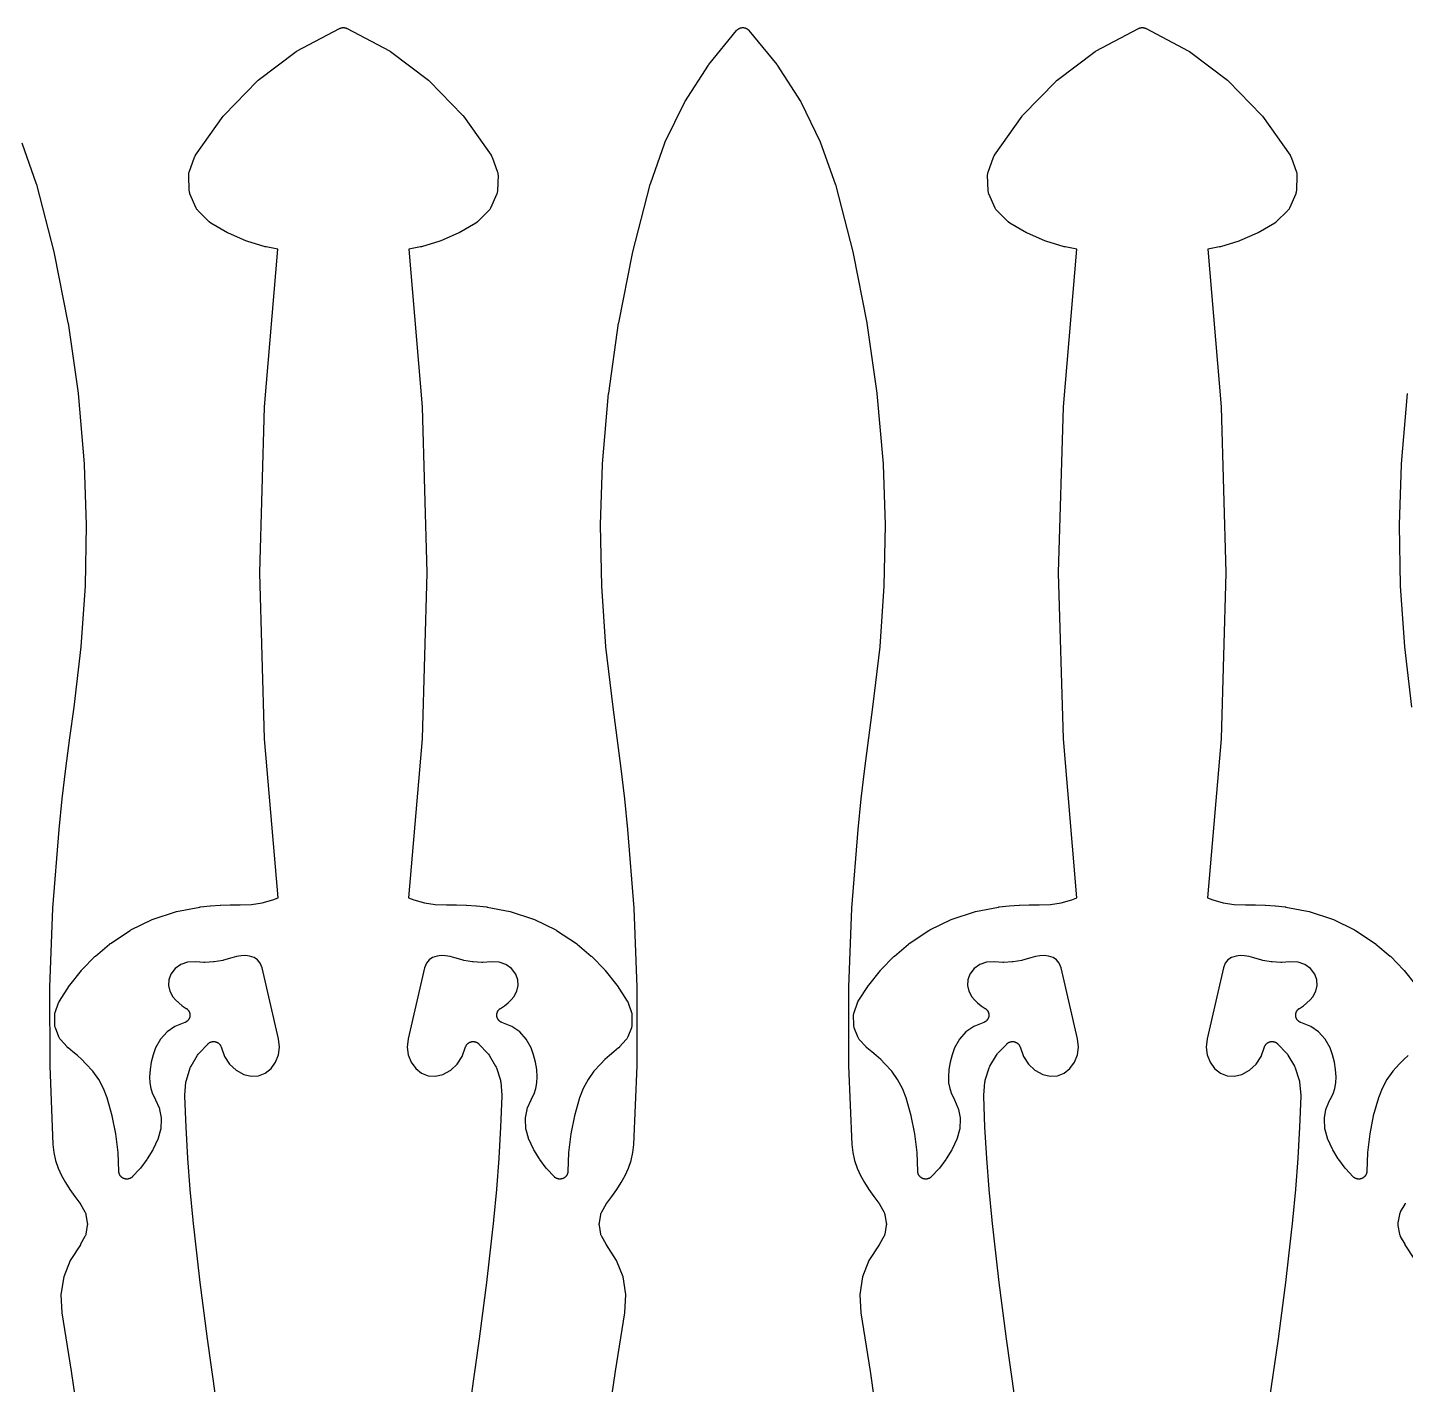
# Model space of a CAD drawing. Header units: metres. Extents: x 0 to 3000, y 0 to 1240.
# Drawn here: x 1693.2 to 2038.1, y 339.7 to 679.3 of the extents above; entities that cross this region are included whole.
import ezdxf

# ---------------------------------------------------------------- set-up
doc = ezdxf.new("R2010")
doc.units = ezdxf.units.M

msp = doc.modelspace()

# ---------------------------------------------------------------- linework, layer by layer
at = {"color": 1}
for points in [[(1740.38, 336.32), (1738.26, 351.08), (1738.26, 351.11), (1736.37, 365.89), (1736.36, 365.92), (1734.69, 380.74), (1734.69, 380.75), (1734.68, 380.77), (1733.94, 388.49), (1733.94, 388.53), (1733.34, 396.26), (1733.34, 396.3), (1732.89, 404.04), (1732.89, 404.08), (1732.59, 411.82), (1732.59, 411.85), (1732.59, 411.87), (1732.59, 411.95), (1732.59, 412.02), (1732.6, 412.05), (1732.6, 412.07), (1732.87, 415.36), (1732.9, 415.58), (1732.96, 415.8), (1733.95, 418.9), (1734.03, 419.11), (1734.13, 419.31), (1735.79, 422.11), (1735.91, 422.3), (1736.06, 422.47), (1738.32, 424.87), (1738.38, 424.93), (1738.44, 424.99), (1738.45, 425), (1738.47, 425.01), (1738.53, 425.06), (1738.6, 425.11), (1738.61, 425.12), (1738.62, 425.13), (1738.69, 425.17), (1738.76, 425.22), (1738.77, 425.22), (1738.78, 425.23), (1738.86, 425.27), (1738.93, 425.31), (1738.95, 425.31), (1738.96, 425.32), (1739.04, 425.35), (1739.11, 425.38), (1739.13, 425.39), (1739.14, 425.39), (1739.22, 425.42), (1739.3, 425.44), (1739.32, 425.44), (1739.33, 425.45), (1739.41, 425.46), (1739.5, 425.48), (1739.51, 425.48), (1739.52, 425.48), (1739.61, 425.49), (1739.69, 425.49), (1739.71, 425.49), (1739.72, 425.49), (1739.8, 425.49), (1739.89, 425.49), (1739.9, 425.49), (1739.92, 425.49), (1740, 425.48), (1740.08, 425.47), (1740.1, 425.47), (1740.11, 425.47), (1740.19, 425.45), (1740.28, 425.43), (1740.29, 425.43), (1740.3, 425.42), (1740.38, 425.4), (1740.46, 425.37), (1740.48, 425.37), (1740.49, 425.36), (1740.57, 425.33), (1740.64, 425.3), (1740.66, 425.29), (1740.67, 425.29), (1740.74, 425.24), (1740.82, 425.2), (1740.83, 425.2), (1740.84, 425.19), (1740.91, 425.14), (1740.98, 425.09), (1740.99, 425.08), (1741, 425.08), (1741.07, 425.02), (1741.13, 424.97), (1741.14, 424.96), (1741.15, 424.95), (1741.21, 424.89), (1741.27, 424.83), (1741.28, 424.82), (1741.29, 424.81), (1741.34, 424.74), (1741.39, 424.68), (1741.4, 424.66), (1741.41, 424.65), (1741.45, 424.58), (1741.5, 424.51), (1741.51, 424.5), (1741.51, 424.49), (1741.55, 424.41), (1741.59, 424.34), (1741.6, 424.33), (1741.6, 424.31), (1741.63, 424.23), (1741.66, 424.16), (1742.5, 421.76), (1743.74, 419.87), (1745.39, 418.33), (1747.37, 417.23), (1749.2, 416.8), (1751, 416.93), (1752.68, 417.58), (1754.15, 418.76), (1755.29, 420.35), (1756.01, 422.16), (1756.28, 424.1), (1756.06, 426.2), (1751.93, 443.97), (1751.47, 445.13), (1750.8, 445.96), (1749.92, 446.56), (1748.79, 446.91), (1747.77, 447), (1746.65, 446.96), (1745.55, 446.79), (1744.35, 446.44), (1742.29, 445.84), (1742.07, 445.79), (1739.95, 445.43), (1739.72, 445.41), (1737.58, 445.3), (1737.35, 445.3), (1735.3, 445.44), (1733.27, 445.39), (1731.6, 444.82), (1730.17, 443.79), (1729.08, 442.33), (1728.57, 440.94), (1728.49, 439.49), (1728.81, 438.08), (1729.58, 436.7), (1730.24, 435.92), (1731.04, 435.15), (1731.91, 434.46), (1732.93, 433.8), (1732.96, 433.78), (1732.98, 433.77), (1733.04, 433.73), (1733.09, 433.69), (1733.11, 433.67), (1733.14, 433.65), (1733.19, 433.6), (1733.24, 433.56), (1733.26, 433.54), (1733.28, 433.52), (1733.33, 433.46), (1733.37, 433.41), (1733.39, 433.39), (1733.41, 433.37), (1733.45, 433.31), (1733.49, 433.26), (1733.51, 433.23), (1733.53, 433.21), (1733.56, 433.15), (1733.6, 433.09), (1733.61, 433.07), (1733.63, 433.04), (1733.65, 432.98), (1733.68, 432.92), (1733.69, 432.89), (1733.71, 432.86), (1733.73, 432.8), (1733.75, 432.73), (1733.76, 432.7), (1733.77, 432.68), (1733.79, 432.61), (1733.8, 432.54), (1733.81, 432.51), (1733.82, 432.49), (1733.83, 432.42), (1733.84, 432.35), (1733.84, 432.32), (1733.84, 432.29), (1733.84, 432.22), (1733.85, 432.15), (1733.85, 432.12), (1733.85, 432.1), (1733.85, 432.03), (1733.84, 431.96), (1733.84, 431.93), (1733.84, 431.9), (1733.83, 431.83), (1733.82, 431.76), (1733.81, 431.73), (1733.81, 431.71), (1733.79, 431.64), (1733.77, 431.57), (1733.76, 431.54), (1733.76, 431.52), (1733.73, 431.45), (1733.71, 431.39), (1733.7, 431.36), (1733.69, 431.33), (1733.66, 431.27), (1733.63, 431.21), (1733.61, 431.18), (1733.6, 431.16), (1733.57, 431.1), (1733.53, 431.04), (1733.51, 431.01), (1733.5, 430.99), (1733.46, 430.93), (1733.42, 430.88), (1733.4, 430.86), (1733.38, 430.83), (1733.33, 430.78), (1733.29, 430.73), (1733.27, 430.71), (1733.25, 430.69), (1733.19, 430.64), (1733.14, 430.6), (1733.12, 430.58), (1733.1, 430.56), (1733.04, 430.52), (1732.99, 430.48), (1732.96, 430.46), (1732.94, 430.44), (1732.88, 430.41), (1732.82, 430.37), (1732.8, 430.36), (1732.77, 430.34), (1732.71, 430.32), (1732.65, 430.29), (1732.62, 430.28), (1732.59, 430.26), (1730.1, 429.27), (1728.12, 427.89), (1726.49, 426.1), (1725.26, 423.9), (1724.64, 422.19), (1724.16, 420.37), (1723.86, 418.51), (1723.73, 416.65), (1723.79, 415.17), (1724.06, 413.75), (1724.52, 412.38), (1725.23, 410.96), (1725.25, 410.91), (1725.27, 410.87), (1726.13, 408.92), (1726.21, 408.7), (1726.27, 408.48), (1726.66, 406.41), (1726.69, 406.18), (1726.69, 405.95), (1726.59, 403.85), (1726.57, 403.62), (1726.52, 403.39), (1725.94, 401.34), (1725.91, 401.27), (1725.89, 401.21), (1725.88, 401.18), (1725.87, 401.15), (1725.84, 401.09), (1725.82, 401.03), (1724.67, 398.6), (1724.57, 398.43), (1723.19, 396.14), (1723.07, 395.97), (1721.46, 393.84), (1721.34, 393.68), (1719.51, 391.72), (1719.51, 391.71), (1719.51, 391.71), (1719.44, 391.64), (1719.37, 391.58), (1719.37, 391.58), (1719.37, 391.57), (1719.3, 391.51), (1719.22, 391.45), (1719.22, 391.45), (1719.22, 391.45), (1719.14, 391.4), (1719.06, 391.35), (1719.05, 391.35), (1719.05, 391.34), (1718.97, 391.3), (1718.88, 391.26), (1718.88, 391.26), (1718.88, 391.25), (1718.79, 391.22), (1718.7, 391.18), (1718.7, 391.18), (1718.7, 391.18), (1718.6, 391.15), (1718.51, 391.13), (1718.51, 391.13), (1718.51, 391.13), (1718.41, 391.11), (1718.32, 391.09), (1718.32, 391.09), (1718.31, 391.09), (1718.22, 391.08), (1718.12, 391.07), (1718.12, 391.07), (1718.12, 391.07), (1718.02, 391.08), (1717.93, 391.08), (1717.93, 391.08), (1717.92, 391.08), (1717.83, 391.09), (1717.73, 391.1), (1717.73, 391.1), (1717.73, 391.1), (1717.63, 391.12), (1717.54, 391.14), (1717.54, 391.14), (1717.54, 391.14), (1717.44, 391.17), (1717.35, 391.2), (1717.35, 391.2), (1717.35, 391.2), (1717.26, 391.24), (1717.17, 391.27), (1717.17, 391.28), (1717.17, 391.28), (1717.08, 391.32), (1717, 391.37), (1717, 391.37), (1717, 391.37), (1716.92, 391.43), (1716.84, 391.48), (1716.84, 391.48), (1716.83, 391.48), (1716.76, 391.54), (1716.69, 391.6), (1716.69, 391.61), (1716.68, 391.61), (1716.62, 391.68), (1716.55, 391.75), (1716.55, 391.75), (1716.55, 391.75), (1716.49, 391.82), (1716.43, 391.9), (1716.43, 391.9), (1716.42, 391.9), (1716.37, 391.98), (1716.32, 392.06), (1716.32, 392.06), (1716.32, 392.07), (1716.27, 392.15), (1716.23, 392.24), (1716.23, 392.24), (1716.23, 392.24), (1716.19, 392.33), (1716.16, 392.42), (1716.16, 392.42), (1716.16, 392.42), (1716.13, 392.52), (1716.1, 392.61), (1716.1, 392.61), (1716.1, 392.61), (1716.08, 392.71), (1716.07, 392.8), (1716.07, 392.8), (1716.06, 392.81), (1716.06, 392.9), (1716.05, 393), (1716.05, 393), (1716.05, 393), (1715.88, 397.75), (1715.33, 402.37), (1714.42, 406.94), (1713.15, 411.41), (1712.21, 413.78), (1711.01, 415.99), (1709.56, 418.05), (1707.83, 419.96), (1706.78, 420.97), (1705.67, 421.98), (1704.53, 422.95), (1703.34, 423.91), (1703.29, 423.95), (1703.24, 424), (1703.22, 424.02), (1703.2, 424.04), (1703.15, 424.09), (1703.1, 424.14), (1701.42, 426.04), (1701.31, 426.18), (1701.21, 426.32), (1701.12, 426.48), (1701.05, 426.65), (1700.17, 428.94), (1700.11, 429.11), (1700.07, 429.28), (1700.05, 429.46), (1700.04, 429.63), (1700, 432.09), (1700.01, 432.27), (1700.03, 432.45), (1700.06, 432.62), (1700.12, 432.8), (1700.97, 435.18), (1700.99, 435.21), (1701, 435.25), (1701.02, 435.3), (1701.02, 435.3), (1701.05, 435.36), (1701.06, 435.39), (1701.08, 435.42), (1701.11, 435.48), (1701.14, 435.54), (1701.16, 435.57), (1701.18, 435.59), (1703.7, 439.5), (1703.82, 439.65), (1706.7, 443.28), (1706.83, 443.43), (1710.06, 446.76), (1710.2, 446.89), (1713.75, 449.89), (1713.76, 449.9), (1713.78, 449.91), (1713.84, 449.96), (1713.91, 450.01), (1713.92, 450.02), (1713.93, 450.03), (1718.86, 453.31), (1719.09, 453.44), (1724.39, 456.03), (1724.64, 456.13), (1730.23, 457.99), (1730.48, 458.06), (1736.3, 459.17), (1736.38, 459.18), (1736.46, 459.19), (1738.9, 459.45), (1738.97, 459.46), (1741.42, 459.63), (1741.49, 459.63), (1743.94, 459.71), (1744.01, 459.71), (1746.42, 459.71), (1749.25, 459.82), (1751.97, 460.23), (1754.63, 460.94), (1755.91, 461.45), (1752.51, 501.25), (1752.51, 501.36), (1751.33, 542.75), (1751.33, 542.86), (1752.51, 584.25), (1752.51, 584.36), (1755.89, 623.84), (1752.93, 624.38), (1752.71, 624.43), (1748.11, 625.83), (1747.89, 625.91), (1743.49, 627.84), (1743.28, 627.94), (1739.11, 630.37), (1739.07, 630.4), (1739.02, 630.43), (1738.98, 630.45), (1738.95, 630.47), (1738.9, 630.51), (1738.86, 630.54), (1738.83, 630.57), (1738.79, 630.6), (1738.75, 630.64), (1738.71, 630.67), (1735.84, 633.51), (1735.71, 633.65), (1735.6, 633.8), (1735.5, 633.96), (1735.41, 634.13), (1733.86, 637.71), (1733.79, 637.88), (1733.74, 638.06), (1733.71, 638.25), (1733.69, 638.43), (1733.55, 642.33), (1733.55, 642.52), (1733.57, 642.71), (1733.61, 642.9), (1733.66, 643.08), (1735.03, 646.88), (1735.06, 646.95), (1735.08, 647.02), (1735.09, 647.04), (1735.1, 647.06), (1735.14, 647.13), (1735.17, 647.19), (1735.19, 647.21), (1735.2, 647.23), (1735.24, 647.3), (1735.28, 647.36), (1742.2, 657.14), (1742.3, 657.26), (1742.4, 657.38), (1750.71, 665.92), (1750.83, 666.03), (1750.95, 666.12), (1760.48, 673.28), (1760.6, 673.36), (1760.74, 673.44), (1771.32, 679.06), (1771.41, 679.1), (1771.49, 679.14), (1771.5, 679.15), (1771.5, 679.15), (1771.59, 679.18), (1771.68, 679.21), (1771.68, 679.21), (1771.69, 679.21), (1771.78, 679.24), (1771.87, 679.26), (1771.87, 679.26), (1771.88, 679.26), (1771.97, 679.27), (1772.06, 679.29), (1772.07, 679.29), (1772.07, 679.29), (1772.16, 679.29), (1772.26, 679.3), (1772.26, 679.3), (1772.27, 679.3), (1772.36, 679.29), (1772.45, 679.29), (1772.46, 679.29), (1772.46, 679.29), (1772.56, 679.27), (1772.65, 679.26), (1772.65, 679.26), (1772.66, 679.26), (1772.75, 679.24), (1772.84, 679.21), (1772.84, 679.21), (1772.85, 679.21), (1772.93, 679.18), (1773.02, 679.15), (1773.03, 679.15), (1773.03, 679.14), (1773.12, 679.1), (1773.2, 679.06), (1783.79, 673.44), (1783.92, 673.36), (1784.05, 673.28), (1793.58, 666.12), (1793.7, 666.03), (1793.81, 665.92), (1802.12, 657.38), (1802.22, 657.26), (1802.32, 657.14), (1809.25, 647.36), (1809.29, 647.3), (1809.33, 647.23), (1809.34, 647.21), (1809.35, 647.19), (1809.38, 647.13), (1809.42, 647.06), (1809.43, 647.04), (1809.44, 647.02), (1809.47, 646.95), (1809.5, 646.88), (1810.86, 643.08), (1810.92, 642.9), (1810.95, 642.71), (1810.97, 642.52), (1810.98, 642.33), (1810.83, 638.43), (1810.82, 638.25), (1810.78, 638.06), (1810.73, 637.88), (1810.67, 637.71), (1809.11, 634.13), (1809.03, 633.96), (1808.93, 633.8), (1808.81, 633.65), (1808.68, 633.51), (1805.81, 630.67), (1805.77, 630.64), (1805.73, 630.6), (1805.7, 630.57), (1805.66, 630.54), (1805.62, 630.51), (1805.58, 630.47), (1805.54, 630.45), (1805.51, 630.43), (1805.46, 630.4), (1805.41, 630.37), (1801.25, 627.94), (1801.04, 627.84), (1796.63, 625.91), (1796.42, 625.83), (1791.82, 624.43), (1791.59, 624.38), (1788.64, 623.84), (1792.01, 584.36), (1792.02, 584.25), (1793.19, 542.86), (1793.19, 542.75), (1792.02, 501.36), (1792.01, 501.25), (1788.61, 461.45), (1789.9, 460.94), (1792.55, 460.23), (1795.27, 459.82), (1798.1, 459.71), (1800.52, 459.71), (1800.59, 459.71), (1803.04, 459.63), (1803.11, 459.63), (1805.55, 459.46), (1805.62, 459.45), (1808.06, 459.19), (1808.14, 459.18), (1808.23, 459.17), (1814.04, 458.06), (1814.3, 457.99), (1819.89, 456.13), (1820.13, 456.03), (1825.43, 453.44), (1825.66, 453.31), (1830.59, 450.03), (1830.6, 450.02), (1830.62, 450.01), (1830.68, 449.96), (1830.75, 449.91), (1830.76, 449.9), (1830.77, 449.89), (1834.32, 446.89), (1834.46, 446.76), (1837.69, 443.43), (1837.82, 443.28), (1840.71, 439.65), (1840.82, 439.5), (1843.35, 435.59), (1843.37, 435.57), (1843.38, 435.54), (1843.41, 435.48), (1843.45, 435.42), (1843.46, 435.39), (1843.48, 435.36), (1843.5, 435.3), (1843.53, 435.25), (1843.54, 435.21), (1843.55, 435.18), (1844.41, 432.8), (1844.46, 432.62), (1844.5, 432.45), (1844.52, 432.27), (1844.52, 432.09), (1844.49, 429.63), (1844.48, 429.46), (1844.45, 429.28), (1844.41, 429.11), (1844.36, 428.94), (1843.47, 426.65), (1843.4, 426.48), (1843.32, 426.32), (1843.22, 426.18), (1843.1, 426.04), (1841.42, 424.14), (1841.37, 424.09), (1841.33, 424.04), (1841.3, 424.02), (1841.28, 424), (1841.23, 423.95), (1841.18, 423.91), (1839.99, 422.95), (1838.85, 421.98), (1837.74, 420.97), (1836.69, 419.96), (1834.97, 418.05), (1833.52, 415.99), (1832.32, 413.78), (1831.38, 411.41), (1830.1, 406.94), (1829.19, 402.37), (1828.65, 397.75), (1828.48, 393), (1828.48, 393), (1828.48, 393), (1828.47, 392.9), (1828.46, 392.81), (1828.46, 392.8), (1828.46, 392.8), (1828.44, 392.71), (1828.42, 392.61), (1828.42, 392.61), (1828.42, 392.61), (1828.4, 392.52), (1828.37, 392.42), (1828.37, 392.42), (1828.37, 392.42), (1828.33, 392.33), (1828.3, 392.24), (1828.29, 392.24), (1828.29, 392.24), (1828.25, 392.15), (1828.21, 392.07), (1828.2, 392.06), (1828.2, 392.06), (1828.15, 391.98), (1828.1, 391.9), (1828.1, 391.9), (1828.1, 391.9), (1828.04, 391.82), (1827.98, 391.75), (1827.97, 391.75), (1827.97, 391.75), (1827.91, 391.68), (1827.84, 391.61), (1827.84, 391.61), (1827.84, 391.6), (1827.76, 391.54), (1827.69, 391.48), (1827.69, 391.48), (1827.68, 391.48), (1827.61, 391.43), (1827.53, 391.37), (1827.53, 391.37), (1827.52, 391.37), (1827.44, 391.32), (1827.36, 391.28), (1827.35, 391.28), (1827.35, 391.27), (1827.26, 391.24), (1827.18, 391.2), (1827.17, 391.2), (1827.17, 391.2), (1827.08, 391.17), (1826.99, 391.14), (1826.99, 391.14), (1826.98, 391.14), (1826.89, 391.12), (1826.8, 391.1), (1826.79, 391.1), (1826.79, 391.1), (1826.7, 391.09), (1826.6, 391.08), (1826.6, 391.08), (1826.6, 391.08), (1826.5, 391.08), (1826.41, 391.07), (1826.4, 391.07), (1826.4, 391.07), (1826.3, 391.08), (1826.21, 391.09), (1826.21, 391.09), (1826.2, 391.09), (1826.11, 391.11), (1826.02, 391.13), (1826.01, 391.13), (1826.01, 391.13), (1825.92, 391.15), (1825.83, 391.18), (1825.83, 391.18), (1825.82, 391.18), (1825.73, 391.22), (1825.65, 391.25), (1825.64, 391.26), (1825.64, 391.26), (1825.56, 391.3), (1825.47, 391.34), (1825.47, 391.35), (1825.47, 391.35), (1825.39, 391.4), (1825.31, 391.45), (1825.3, 391.45), (1825.3, 391.45), (1825.23, 391.51), (1825.15, 391.57), (1825.15, 391.58), (1825.15, 391.58), (1825.08, 391.64), (1825.01, 391.71), (1825.01, 391.71), (1825.01, 391.72), (1823.19, 393.68), (1823.06, 393.84), (1821.45, 395.97), (1821.34, 396.14), (1819.95, 398.43), (1819.86, 398.6), (1818.71, 401.03), (1818.68, 401.09), (1818.65, 401.15), (1818.64, 401.18), (1818.63, 401.21), (1818.61, 401.27), (1818.59, 401.34), (1818.01, 403.39), (1817.95, 403.62), (1817.93, 403.85), (1817.84, 405.95), (1817.84, 406.18), (1817.87, 406.41), (1818.25, 408.48), (1818.31, 408.7), (1818.39, 408.92), (1819.25, 410.87), (1819.28, 410.91), (1819.29, 410.96), (1820.01, 412.38), (1820.47, 413.75), (1820.73, 415.17), (1820.8, 416.65), (1820.67, 418.51), (1820.36, 420.37), (1819.88, 422.19), (1819.26, 423.9), (1818.03, 426.1), (1816.41, 427.89), (1814.42, 429.27), (1811.93, 430.26), (1811.91, 430.28), (1811.88, 430.29), (1811.82, 430.32), (1811.75, 430.34), (1811.73, 430.36), (1811.7, 430.37), (1811.64, 430.41), (1811.58, 430.44), (1811.56, 430.46), (1811.54, 430.48), (1811.48, 430.52), (1811.42, 430.56), (1811.4, 430.58), (1811.38, 430.6), (1811.33, 430.64), (1811.28, 430.69), (1811.26, 430.71), (1811.24, 430.73), (1811.19, 430.78), (1811.14, 430.83), (1811.13, 430.86), (1811.11, 430.88), (1811.07, 430.93), (1811.03, 430.99), (1811.01, 431.01), (1810.99, 431.04), (1810.96, 431.1), (1810.92, 431.16), (1810.91, 431.18), (1810.9, 431.21), (1810.87, 431.27), (1810.84, 431.33), (1810.83, 431.36), (1810.81, 431.39), (1810.79, 431.45), (1810.77, 431.52), (1810.76, 431.54), (1810.75, 431.57), (1810.74, 431.64), (1810.72, 431.71), (1810.71, 431.73), (1810.71, 431.76), (1810.7, 431.83), (1810.69, 431.9), (1810.68, 431.93), (1810.68, 431.96), (1810.68, 432.03), (1810.67, 432.1), (1810.68, 432.12), (1810.67, 432.15), (1810.68, 432.22), (1810.68, 432.29), (1810.69, 432.32), (1810.69, 432.35), (1810.7, 432.42), (1810.71, 432.49), (1810.71, 432.51), (1810.72, 432.54), (1810.74, 432.61), (1810.75, 432.68), (1810.76, 432.7), (1810.77, 432.73), (1810.79, 432.8), (1810.82, 432.86), (1810.83, 432.89), (1810.84, 432.92), (1810.87, 432.98), (1810.9, 433.04), (1810.91, 433.07), (1810.93, 433.09), (1810.96, 433.15), (1811, 433.21), (1811.01, 433.23), (1811.03, 433.26), (1811.07, 433.31), (1811.11, 433.37), (1811.13, 433.39), (1811.15, 433.41), (1811.2, 433.46), (1811.24, 433.52), (1811.26, 433.54), (1811.28, 433.56), (1811.34, 433.6), (1811.39, 433.65), (1811.41, 433.67), (1811.43, 433.69), (1811.49, 433.73), (1811.54, 433.77), (1811.57, 433.78), (1811.59, 433.8), (1812.61, 434.46), (1813.48, 435.15), (1814.28, 435.92), (1814.94, 436.7), (1815.72, 438.08), (1816.04, 439.49), (1815.95, 440.94), (1815.45, 442.33), (1814.36, 443.79), (1812.92, 444.82), (1811.25, 445.39), (1809.23, 445.44), (1807.18, 445.3), (1806.94, 445.3), (1804.8, 445.41), (1804.57, 445.43), (1802.46, 445.79), (1802.23, 445.84), (1800.17, 446.44), (1798.98, 446.79), (1797.87, 446.96), (1796.76, 447), (1795.73, 446.91), (1794.6, 446.56), (1793.72, 445.96), (1793.05, 445.13), (1792.59, 443.97), (1788.47, 426.2), (1788.24, 424.1), (1788.51, 422.16), (1789.23, 420.35), (1790.37, 418.76), (1791.84, 417.58), (1793.52, 416.93), (1795.32, 416.8), (1797.15, 417.23), (1799.13, 418.33), (1800.78, 419.87), (1802.02, 421.76), (1802.86, 424.16), (1802.89, 424.23), (1802.92, 424.31), (1802.93, 424.33), (1802.93, 424.34), (1802.97, 424.41), (1803.01, 424.49), (1803.02, 424.5), (1803.03, 424.51), (1803.07, 424.58), (1803.12, 424.65), (1803.13, 424.66), (1803.13, 424.68), (1803.19, 424.74), (1803.24, 424.81), (1803.25, 424.82), (1803.26, 424.83), (1803.32, 424.89), (1803.37, 424.95), (1803.38, 424.96), (1803.39, 424.97), (1803.46, 425.02), (1803.52, 425.08), (1803.53, 425.08), (1803.55, 425.09), (1803.61, 425.14), (1803.68, 425.19), (1803.7, 425.2), (1803.71, 425.2), (1803.78, 425.24), (1803.85, 425.29), (1803.87, 425.29), (1803.88, 425.3), (1803.96, 425.33), (1804.03, 425.36), (1804.05, 425.37), (1804.06, 425.37), (1804.14, 425.4), (1804.22, 425.42), (1804.23, 425.43), (1804.25, 425.43), (1804.33, 425.45), (1804.41, 425.47), (1804.43, 425.47), (1804.44, 425.47), (1804.52, 425.48), (1804.61, 425.49), (1804.62, 425.49), (1804.64, 425.49), (1804.72, 425.49), (1804.8, 425.49), (1804.82, 425.49), (1804.83, 425.49), (1804.92, 425.49), (1805, 425.48), (1805.01, 425.48), (1805.03, 425.48), (1805.11, 425.46), (1805.19, 425.45), (1805.21, 425.44), (1805.22, 425.44), (1805.3, 425.42), (1805.38, 425.39), (1805.39, 425.39), (1805.41, 425.38), (1805.49, 425.35), (1805.56, 425.32), (1805.58, 425.31), (1805.59, 425.31), (1805.66, 425.27), (1805.74, 425.23), (1805.75, 425.22), (1805.76, 425.22), (1805.83, 425.17), (1805.9, 425.13), (1805.92, 425.12), (1805.93, 425.11), (1805.99, 425.06), (1806.06, 425.01), (1806.07, 425), (1806.08, 424.99), (1806.14, 424.93), (1806.2, 424.87), (1808.47, 422.47), (1808.61, 422.3), (1808.74, 422.11), (1810.39, 419.31), (1810.49, 419.11), (1810.57, 418.9), (1811.56, 415.8), (1811.62, 415.58), (1811.65, 415.36), (1811.93, 412.07), (1811.93, 412.05), (1811.93, 412.02), (1811.93, 411.95), (1811.93, 411.87), (1811.93, 411.85), (1811.93, 411.82), (1811.63, 404.08), (1811.63, 404.04), (1811.18, 396.3), (1811.18, 396.26), (1810.59, 388.53), (1810.58, 388.49), (1809.84, 380.77), (1809.84, 380.75), (1809.84, 380.74), (1808.16, 365.92), (1808.16, 365.89), (1806.26, 351.11), (1806.26, 351.08), (1804.14, 336.32)], [(1838.26, 328.22), (1840.38, 342.98), (1840.38, 343.01), (1842.7, 357.63), (1842.97, 362.22), (1842.28, 366.59), (1840.68, 370.71), (1838.11, 374.63), (1838.07, 374.69), (1838.04, 374.75), (1836.94, 376.68), (1836.87, 376.83), (1836.8, 376.99), (1836.75, 377.16), (1836.71, 377.32), (1836.35, 379.45), (1836.32, 379.67), (1836.32, 379.9), (1836.35, 380.12), (1836.71, 382.25), (1836.75, 382.42), (1836.8, 382.58), (1836.87, 382.74), (1836.94, 382.9), (1838.04, 384.82), (1838.06, 384.87), (1838.09, 384.91), (1838.12, 384.95), (1838.14, 384.99), (1838.17, 385.03), (1838.2, 385.07), (1839.51, 386.74), (1840.69, 388.43), (1841.79, 390.18), (1842.79, 391.97), (1843.64, 393.82), (1844.28, 395.73), (1844.72, 397.69), (1844.95, 399.72), (1845.78, 419.41), (1845.81, 439.14), (1845.05, 458.86), (1843.5, 478.55), (1842.7, 486.21), (1841.81, 493.88), (1840.84, 501.53), (1839.77, 509.19), (1839.77, 509.21), (1839.77, 509.22), (1837.98, 524.27), (1837.97, 524.37), (1836.94, 539.48), (1836.93, 539.58), (1836.66, 554.72), (1836.66, 554.82), (1837.15, 569.96), (1837.16, 570.01), (1837.16, 570.07), (1838.67, 587.69), (1838.68, 587.8), (1841.17, 605.3), (1841.19, 605.41), (1844.65, 622.74), (1844.67, 622.85), (1849.09, 639.98), (1849.11, 640.06), (1849.14, 640.15), (1852.77, 650.48), (1852.86, 650.69), (1857.65, 660.5), (1857.76, 660.7), (1863.65, 669.9), (1863.78, 670.08), (1870.71, 678.56), (1870.72, 678.57), (1870.72, 678.57), (1870.78, 678.64), (1870.84, 678.71), (1870.85, 678.71), (1870.85, 678.71), (1870.92, 678.78), (1870.99, 678.84), (1870.99, 678.84), (1871, 678.85), (1871.07, 678.9), (1871.15, 678.96), (1871.15, 678.96), (1871.15, 678.96), (1871.23, 679.01), (1871.32, 679.06), (1871.32, 679.06), (1871.32, 679.06), (1871.41, 679.1), (1871.49, 679.14), (1871.5, 679.15), (1871.5, 679.15), (1871.59, 679.18), (1871.68, 679.21), (1871.68, 679.21), (1871.69, 679.21), (1871.78, 679.24), (1871.87, 679.26), (1871.87, 679.26), (1871.88, 679.26), (1871.97, 679.27), (1872.06, 679.29), (1872.07, 679.29), (1872.07, 679.29), (1872.16, 679.29), (1872.26, 679.3), (1872.26, 679.3), (1872.27, 679.3), (1872.36, 679.29), (1872.45, 679.29), (1872.46, 679.29), (1872.46, 679.29), (1872.56, 679.27), (1872.65, 679.26), (1872.65, 679.26), (1872.66, 679.26), (1872.75, 679.24), (1872.84, 679.21), (1872.84, 679.21), (1872.85, 679.21), (1872.93, 679.18), (1873.02, 679.15), (1873.03, 679.15), (1873.03, 679.14), (1873.12, 679.1), (1873.2, 679.06), (1873.2, 679.06), (1873.21, 679.06), (1873.29, 679.01), (1873.37, 678.96), (1873.37, 678.96), (1873.38, 678.96), (1873.45, 678.9), (1873.53, 678.85), (1873.53, 678.84), (1873.53, 678.84), (1873.6, 678.78), (1873.67, 678.71), (1873.68, 678.71), (1873.68, 678.71), (1873.74, 678.64), (1873.81, 678.57), (1873.81, 678.57), (1873.81, 678.56), (1880.74, 670.08), (1880.88, 669.9), (1886.76, 660.7), (1886.88, 660.5), (1891.66, 650.69), (1891.75, 650.48), (1895.39, 640.15), (1895.41, 640.06), (1895.44, 639.98), (1899.85, 622.85), (1899.88, 622.74), (1903.33, 605.41), (1903.35, 605.3), (1905.84, 587.8), (1905.85, 587.69), (1907.36, 570.07), (1907.37, 570.01), (1907.37, 569.96), (1907.86, 554.82), (1907.86, 554.72), (1907.59, 539.58), (1907.59, 539.48), (1906.56, 524.37), (1906.55, 524.27), (1904.76, 509.22), (1904.75, 509.21), (1904.75, 509.19), (1903.69, 501.53), (1902.71, 493.88), (1901.82, 486.21), (1901.02, 478.55), (1899.48, 458.86), (1898.72, 439.14), (1898.75, 419.41), (1899.57, 399.72), (1899.8, 397.69), (1900.24, 395.73), (1900.88, 393.82), (1901.74, 391.97), (1902.73, 390.18), (1903.83, 388.43), (1905.02, 386.74), (1906.32, 385.07), (1906.35, 385.03), (1906.38, 384.99), (1906.41, 384.95), (1906.44, 384.91), (1906.46, 384.87), (1906.49, 384.82), (1907.58, 382.9), (1907.66, 382.74), (1907.72, 382.58), (1907.77, 382.42), (1907.81, 382.25), (1908.17, 380.12), (1908.2, 379.9), (1908.2, 379.67), (1908.17, 379.45), (1907.81, 377.32), (1907.77, 377.16), (1907.72, 376.99), (1907.66, 376.83), (1907.58, 376.68), (1906.49, 374.75), (1906.45, 374.69), (1906.42, 374.63), (1903.84, 370.71), (1902.25, 366.59), (1901.56, 362.22), (1901.82, 357.63), (1904.14, 343.01), (1904.14, 342.98), (1906.26, 328.22)], [(1940.38, 336.32), (1938.26, 351.08), (1938.26, 351.11), (1936.37, 365.89), (1936.36, 365.92), (1934.69, 380.74), (1934.69, 380.75), (1934.68, 380.77), (1933.94, 388.49), (1933.94, 388.53), (1933.34, 396.26), (1933.34, 396.3), (1932.89, 404.04), (1932.89, 404.08), (1932.59, 411.82), (1932.59, 411.85), (1932.59, 411.87), (1932.59, 411.95), (1932.59, 412.02), (1932.6, 412.05), (1932.6, 412.07), (1932.87, 415.36), (1932.9, 415.58), (1932.96, 415.8), (1933.95, 418.9), (1934.03, 419.11), (1934.13, 419.31), (1935.79, 422.11), (1935.91, 422.3), (1936.06, 422.47), (1938.32, 424.87), (1938.38, 424.93), (1938.44, 424.99), (1938.45, 425), (1938.47, 425.01), (1938.53, 425.06), (1938.6, 425.11), (1938.61, 425.12), (1938.62, 425.13), (1938.69, 425.17), (1938.76, 425.22), (1938.77, 425.22), (1938.78, 425.23), (1938.86, 425.27), (1938.93, 425.31), (1938.95, 425.31), (1938.96, 425.32), (1939.04, 425.35), (1939.11, 425.38), (1939.13, 425.39), (1939.14, 425.39), (1939.22, 425.42), (1939.3, 425.44), (1939.32, 425.44), (1939.33, 425.45), (1939.41, 425.46), (1939.5, 425.48), (1939.51, 425.48), (1939.52, 425.48), (1939.61, 425.49), (1939.69, 425.49), (1939.71, 425.49), (1939.72, 425.49), (1939.8, 425.49), (1939.89, 425.49), (1939.9, 425.49), (1939.92, 425.49), (1940, 425.48), (1940.08, 425.47), (1940.1, 425.47), (1940.11, 425.47), (1940.19, 425.45), (1940.28, 425.43), (1940.29, 425.43), (1940.3, 425.42), (1940.38, 425.4), (1940.46, 425.37), (1940.48, 425.37), (1940.49, 425.36), (1940.57, 425.33), (1940.64, 425.3), (1940.66, 425.29), (1940.67, 425.29), (1940.74, 425.24), (1940.82, 425.2), (1940.83, 425.2), (1940.84, 425.19), (1940.91, 425.14), (1940.98, 425.09), (1940.99, 425.08), (1941, 425.08), (1941.07, 425.02), (1941.13, 424.97), (1941.14, 424.96), (1941.15, 424.95), (1941.21, 424.89), (1941.27, 424.83), (1941.28, 424.82), (1941.29, 424.81), (1941.34, 424.74), (1941.39, 424.68), (1941.4, 424.66), (1941.41, 424.65), (1941.45, 424.58), (1941.5, 424.51), (1941.51, 424.5), (1941.51, 424.49), (1941.55, 424.41), (1941.59, 424.34), (1941.6, 424.33), (1941.6, 424.31), (1941.63, 424.23), (1941.66, 424.16), (1942.5, 421.76), (1943.74, 419.87), (1945.39, 418.33), (1947.37, 417.23), (1949.2, 416.8), (1951, 416.93), (1952.68, 417.58), (1954.15, 418.76), (1955.29, 420.35), (1956.01, 422.16), (1956.28, 424.1), (1956.06, 426.2), (1951.93, 443.97), (1951.47, 445.13), (1950.8, 445.96), (1949.92, 446.56), (1948.79, 446.91), (1947.77, 447), (1946.65, 446.96), (1945.55, 446.79), (1944.35, 446.44), (1942.29, 445.84), (1942.07, 445.79), (1939.95, 445.43), (1939.72, 445.41), (1937.58, 445.3), (1937.35, 445.3), (1935.3, 445.44), (1933.27, 445.39), (1931.6, 444.82), (1930.17, 443.79), (1929.08, 442.33), (1928.57, 440.94), (1928.49, 439.49), (1928.81, 438.08), (1929.58, 436.7), (1930.24, 435.92), (1931.04, 435.15), (1931.91, 434.46), (1932.93, 433.8), (1932.96, 433.78), (1932.98, 433.77), (1933.04, 433.73), (1933.09, 433.69), (1933.11, 433.67), (1933.14, 433.65), (1933.19, 433.6), (1933.24, 433.56), (1933.26, 433.54), (1933.28, 433.52), (1933.33, 433.46), (1933.37, 433.41), (1933.39, 433.39), (1933.41, 433.37), (1933.45, 433.31), (1933.49, 433.26), (1933.51, 433.23), (1933.53, 433.21), (1933.56, 433.15), (1933.6, 433.09), (1933.61, 433.07), (1933.63, 433.04), (1933.65, 432.98), (1933.68, 432.92), (1933.69, 432.89), (1933.71, 432.86), (1933.73, 432.8), (1933.75, 432.73), (1933.76, 432.7), (1933.77, 432.68), (1933.79, 432.61), (1933.8, 432.54), (1933.81, 432.51), (1933.82, 432.49), (1933.83, 432.42), (1933.84, 432.35), (1933.84, 432.32), (1933.84, 432.29), (1933.84, 432.22), (1933.85, 432.15), (1933.85, 432.12), (1933.85, 432.1), (1933.85, 432.03), (1933.84, 431.96), (1933.84, 431.93), (1933.84, 431.9), (1933.83, 431.83), (1933.82, 431.76), (1933.81, 431.73), (1933.81, 431.71), (1933.79, 431.64), (1933.77, 431.57), (1933.76, 431.54), (1933.76, 431.52), (1933.73, 431.45), (1933.71, 431.39), (1933.7, 431.36), (1933.69, 431.33), (1933.66, 431.27), (1933.63, 431.21), (1933.61, 431.18), (1933.6, 431.16), (1933.57, 431.1), (1933.53, 431.04), (1933.51, 431.01), (1933.5, 430.99), (1933.46, 430.93), (1933.42, 430.88), (1933.4, 430.86), (1933.38, 430.83), (1933.33, 430.78), (1933.29, 430.73), (1933.27, 430.71), (1933.25, 430.69), (1933.19, 430.64), (1933.14, 430.6), (1933.12, 430.58), (1933.1, 430.56), (1933.04, 430.52), (1932.99, 430.48), (1932.96, 430.46), (1932.94, 430.44), (1932.88, 430.41), (1932.82, 430.37), (1932.8, 430.36), (1932.77, 430.34), (1932.71, 430.32), (1932.65, 430.29), (1932.62, 430.28), (1932.59, 430.26), (1930.1, 429.27), (1928.12, 427.89), (1926.49, 426.1), (1925.26, 423.9), (1924.64, 422.19), (1924.16, 420.37), (1923.86, 418.51), (1923.73, 416.65), (1923.79, 415.17), (1924.06, 413.75), (1924.52, 412.38), (1925.23, 410.96), (1925.25, 410.91), (1925.27, 410.87), (1926.13, 408.92), (1926.21, 408.7), (1926.27, 408.48), (1926.66, 406.41), (1926.69, 406.18), (1926.69, 405.95), (1926.59, 403.85), (1926.57, 403.62), (1926.52, 403.39), (1925.94, 401.34), (1925.91, 401.27), (1925.89, 401.21), (1925.88, 401.18), (1925.87, 401.15), (1925.84, 401.09), (1925.82, 401.03), (1924.67, 398.6), (1924.57, 398.43), (1923.19, 396.14), (1923.07, 395.97), (1921.46, 393.84), (1921.34, 393.68), (1919.51, 391.72), (1919.51, 391.71), (1919.51, 391.71), (1919.44, 391.64), (1919.37, 391.58), (1919.37, 391.58), (1919.37, 391.57), (1919.3, 391.51), (1919.22, 391.45), (1919.22, 391.45), (1919.22, 391.45), (1919.14, 391.4), (1919.06, 391.35), (1919.05, 391.35), (1919.05, 391.34), (1918.97, 391.3), (1918.88, 391.26), (1918.88, 391.26), (1918.88, 391.25), (1918.79, 391.22), (1918.7, 391.18), (1918.7, 391.18), (1918.7, 391.18), (1918.6, 391.15), (1918.51, 391.13), (1918.51, 391.13), (1918.51, 391.13), (1918.41, 391.11), (1918.32, 391.09), (1918.32, 391.09), (1918.31, 391.09), (1918.22, 391.08), (1918.12, 391.07), (1918.12, 391.07), (1918.12, 391.07), (1918.02, 391.08), (1917.93, 391.08), (1917.93, 391.08), (1917.92, 391.08), (1917.83, 391.09), (1917.73, 391.1), (1917.73, 391.1), (1917.73, 391.1), (1917.63, 391.12), (1917.54, 391.14), (1917.54, 391.14), (1917.54, 391.14), (1917.44, 391.17), (1917.35, 391.2), (1917.35, 391.2), (1917.35, 391.2), (1917.26, 391.24), (1917.17, 391.27), (1917.17, 391.28), (1917.17, 391.28), (1917.08, 391.32), (1917, 391.37), (1917, 391.37), (1917, 391.37), (1916.92, 391.43), (1916.84, 391.48), (1916.84, 391.48), (1916.83, 391.48), (1916.76, 391.54), (1916.69, 391.6), (1916.69, 391.61), (1916.68, 391.61), (1916.62, 391.68), (1916.55, 391.75), (1916.55, 391.75), (1916.55, 391.75), (1916.49, 391.82), (1916.43, 391.9), (1916.43, 391.9), (1916.42, 391.9), (1916.37, 391.98), (1916.32, 392.06), (1916.32, 392.06), (1916.32, 392.07), (1916.27, 392.15), (1916.23, 392.24), (1916.23, 392.24), (1916.23, 392.24), (1916.19, 392.33), (1916.16, 392.42), (1916.16, 392.42), (1916.16, 392.42), (1916.13, 392.52), (1916.1, 392.61), (1916.1, 392.61), (1916.1, 392.61), (1916.08, 392.71), (1916.07, 392.8), (1916.07, 392.8), (1916.06, 392.81), (1916.06, 392.9), (1916.05, 393), (1916.05, 393), (1916.05, 393), (1915.88, 397.75), (1915.33, 402.37), (1914.42, 406.94), (1913.15, 411.41), (1912.21, 413.78), (1911.01, 415.99), (1909.56, 418.05), (1907.83, 419.96), (1906.78, 420.97), (1905.67, 421.98), (1904.53, 422.95), (1903.34, 423.91), (1903.29, 423.95), (1903.24, 424), (1903.22, 424.02), (1903.2, 424.04), (1903.15, 424.09), (1903.1, 424.14), (1901.42, 426.04), (1901.31, 426.18), (1901.21, 426.32), (1901.12, 426.48), (1901.05, 426.65), (1900.17, 428.94), (1900.11, 429.11), (1900.07, 429.28), (1900.05, 429.46), (1900.04, 429.63), (1900, 432.09), (1900.01, 432.27), (1900.03, 432.45), (1900.06, 432.62), (1900.12, 432.8), (1900.97, 435.18), (1900.99, 435.21), (1901, 435.25), (1901.02, 435.3), (1901.02, 435.3), (1901.05, 435.36), (1901.06, 435.39), (1901.08, 435.42), (1901.11, 435.48), (1901.14, 435.54), (1901.16, 435.57), (1901.18, 435.59), (1903.7, 439.5), (1903.82, 439.65), (1906.7, 443.28), (1906.83, 443.43), (1910.06, 446.76), (1910.2, 446.89), (1913.75, 449.89), (1913.76, 449.9), (1913.78, 449.91), (1913.84, 449.96), (1913.91, 450.01), (1913.92, 450.02), (1913.93, 450.03), (1918.86, 453.31), (1919.09, 453.44), (1924.39, 456.03), (1924.64, 456.13), (1930.23, 457.99), (1930.48, 458.06), (1936.3, 459.17), (1936.38, 459.18), (1936.46, 459.19), (1938.9, 459.45), (1938.97, 459.46), (1941.42, 459.63), (1941.49, 459.63), (1943.94, 459.71), (1944.01, 459.71), (1946.42, 459.71), (1949.25, 459.82), (1951.97, 460.23), (1954.63, 460.94), (1955.91, 461.45), (1952.51, 501.25), (1952.51, 501.36), (1951.33, 542.75), (1951.33, 542.86), (1952.51, 584.25), (1952.51, 584.36), (1955.89, 623.84), (1952.93, 624.38), (1952.71, 624.43), (1948.11, 625.83), (1947.89, 625.91), (1943.49, 627.84), (1943.28, 627.94), (1939.11, 630.37), (1939.07, 630.4), (1939.02, 630.43), (1938.98, 630.45), (1938.95, 630.47), (1938.9, 630.51), (1938.86, 630.54), (1938.83, 630.57), (1938.79, 630.6), (1938.75, 630.64), (1938.71, 630.67), (1935.84, 633.51), (1935.71, 633.65), (1935.6, 633.8), (1935.5, 633.96), (1935.41, 634.13), (1933.86, 637.71), (1933.79, 637.88), (1933.74, 638.06), (1933.71, 638.25), (1933.69, 638.43), (1933.55, 642.33), (1933.55, 642.52), (1933.57, 642.71), (1933.61, 642.9), (1933.66, 643.08), (1935.03, 646.88), (1935.06, 646.95), (1935.08, 647.02), (1935.09, 647.04), (1935.1, 647.06), (1935.14, 647.13), (1935.17, 647.19), (1935.19, 647.21), (1935.2, 647.23), (1935.24, 647.3), (1935.28, 647.36), (1942.2, 657.14), (1942.3, 657.26), (1942.4, 657.38), (1950.71, 665.92), (1950.83, 666.03), (1950.95, 666.12), (1960.48, 673.28), (1960.6, 673.36), (1960.74, 673.44), (1971.32, 679.06), (1971.41, 679.1), (1971.49, 679.14), (1971.5, 679.15), (1971.5, 679.15), (1971.59, 679.18), (1971.68, 679.21), (1971.68, 679.21), (1971.69, 679.21), (1971.78, 679.24), (1971.87, 679.26), (1971.87, 679.26), (1971.88, 679.26), (1971.97, 679.27), (1972.06, 679.29), (1972.07, 679.29), (1972.07, 679.29), (1972.16, 679.29), (1972.26, 679.3), (1972.26, 679.3), (1972.27, 679.3), (1972.36, 679.29), (1972.45, 679.29), (1972.46, 679.29), (1972.46, 679.29), (1972.56, 679.27), (1972.65, 679.26), (1972.65, 679.26), (1972.66, 679.26), (1972.75, 679.24), (1972.84, 679.21), (1972.84, 679.21), (1972.85, 679.21), (1972.93, 679.18), (1973.02, 679.15), (1973.03, 679.15), (1973.03, 679.14), (1973.12, 679.1), (1973.2, 679.06), (1983.79, 673.44), (1983.92, 673.36), (1984.05, 673.28), (1993.58, 666.12), (1993.7, 666.03), (1993.81, 665.92), (2002.12, 657.38), (2002.22, 657.26), (2002.32, 657.14), (2009.25, 647.36), (2009.29, 647.3), (2009.33, 647.23), (2009.34, 647.21), (2009.35, 647.19), (2009.38, 647.13), (2009.42, 647.06), (2009.43, 647.04), (2009.44, 647.02), (2009.47, 646.95), (2009.5, 646.88), (2010.86, 643.08), (2010.92, 642.9), (2010.95, 642.71), (2010.97, 642.52), (2010.98, 642.33), (2010.83, 638.43), (2010.82, 638.25), (2010.78, 638.06), (2010.73, 637.88), (2010.67, 637.71), (2009.11, 634.13), (2009.03, 633.96), (2008.93, 633.8), (2008.81, 633.65), (2008.68, 633.51), (2005.81, 630.67), (2005.77, 630.64), (2005.73, 630.6), (2005.7, 630.57), (2005.66, 630.54), (2005.62, 630.51), (2005.58, 630.47), (2005.54, 630.45), (2005.51, 630.43), (2005.46, 630.4), (2005.41, 630.37), (2001.25, 627.94), (2001.04, 627.84), (1996.63, 625.91), (1996.42, 625.83), (1991.82, 624.43), (1991.59, 624.38), (1988.64, 623.84), (1992.01, 584.36), (1992.02, 584.25), (1993.19, 542.86), (1993.19, 542.75), (1992.02, 501.36), (1992.01, 501.25), (1988.61, 461.45), (1989.9, 460.94), (1992.55, 460.23), (1995.27, 459.82), (1998.1, 459.71), (2000.52, 459.71), (2000.59, 459.71), (2003.04, 459.63), (2003.11, 459.63), (2005.55, 459.46), (2005.62, 459.45), (2008.06, 459.19), (2008.14, 459.18), (2008.23, 459.17), (2014.04, 458.06), (2014.3, 457.99), (2019.89, 456.13), (2020.13, 456.03), (2025.43, 453.44), (2025.66, 453.31), (2030.59, 450.03), (2030.6, 450.02), (2030.62, 450.01), (2030.68, 449.96), (2030.75, 449.91), (2030.76, 449.9), (2030.77, 449.89), (2034.32, 446.89), (2034.46, 446.76), (2037.69, 443.43), (2037.82, 443.28), (2040.71, 439.65)], [(1691.75, 650.48), (1695.39, 640.15), (1695.41, 640.06), (1695.44, 639.98), (1699.85, 622.85), (1699.88, 622.74), (1703.33, 605.41), (1703.35, 605.3), (1705.84, 587.8), (1705.85, 587.69), (1707.36, 570.07), (1707.37, 570.01), (1707.37, 569.96), (1707.86, 554.82), (1707.86, 554.72), (1707.59, 539.58), (1707.59, 539.48), (1706.56, 524.37), (1706.55, 524.27), (1704.76, 509.22), (1704.75, 509.21), (1704.75, 509.19), (1703.69, 501.53), (1702.71, 493.88), (1701.82, 486.21), (1701.02, 478.55), (1699.48, 458.86), (1698.72, 439.14), (1698.75, 419.41), (1699.57, 399.72), (1699.8, 397.69), (1700.24, 395.73), (1700.88, 393.82), (1701.74, 391.97), (1702.73, 390.18), (1703.83, 388.43), (1705.02, 386.74), (1706.32, 385.07), (1706.35, 385.03), (1706.38, 384.99), (1706.41, 384.95), (1706.44, 384.91), (1706.46, 384.87), (1706.49, 384.82), (1707.58, 382.9), (1707.66, 382.74), (1707.72, 382.58), (1707.77, 382.42), (1707.81, 382.25), (1708.17, 380.12), (1708.2, 379.9), (1708.2, 379.67), (1708.17, 379.45), (1707.81, 377.32), (1707.77, 377.16), (1707.72, 376.99), (1707.66, 376.83), (1707.58, 376.68), (1706.49, 374.75), (1706.45, 374.69), (1706.42, 374.63), (1703.84, 370.71), (1702.25, 366.59), (1701.56, 362.22), (1701.82, 357.63), (1704.14, 343.01), (1704.14, 342.98), (1706.26, 328.22)], [(2039.77, 509.22), (2037.98, 524.27), (2037.97, 524.37), (2036.94, 539.48), (2036.93, 539.58), (2036.66, 554.72), (2036.66, 554.82), (2037.15, 569.96), (2037.16, 570.01), (2037.16, 570.07), (2038.67, 587.69)], [(2038.85, 421.98), (2037.74, 420.97), (2036.69, 419.96), (2034.97, 418.05), (2033.52, 415.99), (2032.32, 413.78), (2031.38, 411.41), (2030.1, 406.94), (2029.19, 402.37), (2028.65, 397.75), (2028.48, 393), (2028.48, 393), (2028.48, 393), (2028.47, 392.9), (2028.46, 392.81), (2028.46, 392.8), (2028.46, 392.8), (2028.44, 392.71), (2028.42, 392.61), (2028.42, 392.61), (2028.42, 392.61), (2028.4, 392.52), (2028.37, 392.42), (2028.37, 392.42), (2028.37, 392.42), (2028.33, 392.33), (2028.3, 392.24), (2028.29, 392.24), (2028.29, 392.24), (2028.25, 392.15), (2028.21, 392.07), (2028.2, 392.06), (2028.2, 392.06), (2028.15, 391.98), (2028.1, 391.9), (2028.1, 391.9), (2028.1, 391.9), (2028.04, 391.82), (2027.98, 391.75), (2027.97, 391.75), (2027.97, 391.75), (2027.91, 391.68), (2027.84, 391.61), (2027.84, 391.61), (2027.84, 391.6), (2027.76, 391.54), (2027.69, 391.48), (2027.69, 391.48), (2027.68, 391.48), (2027.61, 391.43), (2027.53, 391.37), (2027.53, 391.37), (2027.52, 391.37), (2027.44, 391.32), (2027.36, 391.28), (2027.35, 391.28), (2027.35, 391.27), (2027.26, 391.24), (2027.18, 391.2), (2027.17, 391.2), (2027.17, 391.2), (2027.08, 391.17), (2026.99, 391.14), (2026.99, 391.14), (2026.98, 391.14), (2026.89, 391.12), (2026.8, 391.1), (2026.79, 391.1), (2026.79, 391.1), (2026.7, 391.09), (2026.6, 391.08), (2026.6, 391.08), (2026.6, 391.08), (2026.5, 391.08), (2026.41, 391.07), (2026.4, 391.07), (2026.4, 391.07), (2026.3, 391.08), (2026.21, 391.09), (2026.21, 391.09), (2026.2, 391.09), (2026.11, 391.11), (2026.02, 391.13), (2026.01, 391.13), (2026.01, 391.13), (2025.92, 391.15), (2025.83, 391.18), (2025.83, 391.18), (2025.82, 391.18), (2025.73, 391.22), (2025.65, 391.25), (2025.64, 391.26), (2025.64, 391.26), (2025.56, 391.3), (2025.47, 391.34), (2025.47, 391.35), (2025.47, 391.35), (2025.39, 391.4), (2025.31, 391.45), (2025.3, 391.45), (2025.3, 391.45), (2025.23, 391.51), (2025.15, 391.57), (2025.15, 391.58), (2025.15, 391.58), (2025.08, 391.64), (2025.01, 391.71), (2025.01, 391.71), (2025.01, 391.72), (2023.19, 393.68), (2023.06, 393.84), (2021.45, 395.97), (2021.34, 396.14), (2019.95, 398.43), (2019.86, 398.6), (2018.71, 401.03), (2018.68, 401.09), (2018.65, 401.15), (2018.64, 401.18), (2018.63, 401.21), (2018.61, 401.27), (2018.59, 401.34), (2018.01, 403.39), (2017.95, 403.62), (2017.93, 403.85), (2017.84, 405.95), (2017.84, 406.18), (2017.87, 406.41), (2018.25, 408.48), (2018.31, 408.7), (2018.39, 408.92), (2019.25, 410.87), (2019.28, 410.91), (2019.29, 410.96), (2020.01, 412.38), (2020.47, 413.75), (2020.73, 415.17), (2020.8, 416.65), (2020.67, 418.51), (2020.36, 420.37), (2019.88, 422.19), (2019.26, 423.9), (2018.03, 426.1), (2016.41, 427.89), (2014.42, 429.27), (2011.93, 430.26), (2011.91, 430.28), (2011.88, 430.29), (2011.82, 430.32), (2011.75, 430.34), (2011.73, 430.36), (2011.7, 430.37), (2011.64, 430.41), (2011.58, 430.44), (2011.56, 430.46), (2011.54, 430.48), (2011.48, 430.52), (2011.42, 430.56), (2011.4, 430.58), (2011.38, 430.6), (2011.33, 430.64), (2011.28, 430.69), (2011.26, 430.71), (2011.24, 430.73), (2011.19, 430.78), (2011.14, 430.83), (2011.13, 430.86), (2011.11, 430.88), (2011.07, 430.93), (2011.03, 430.99), (2011.01, 431.01), (2010.99, 431.04), (2010.96, 431.1), (2010.92, 431.16), (2010.91, 431.18), (2010.9, 431.21), (2010.87, 431.27), (2010.84, 431.33), (2010.83, 431.36), (2010.81, 431.39), (2010.79, 431.45), (2010.77, 431.52), (2010.76, 431.54), (2010.75, 431.57), (2010.74, 431.64), (2010.72, 431.71), (2010.71, 431.73), (2010.71, 431.76), (2010.7, 431.83), (2010.69, 431.9), (2010.68, 431.93), (2010.68, 431.96), (2010.68, 432.03), (2010.67, 432.1), (2010.68, 432.12), (2010.67, 432.15), (2010.68, 432.22), (2010.68, 432.29), (2010.69, 432.32), (2010.69, 432.35), (2010.7, 432.42), (2010.71, 432.49), (2010.71, 432.51), (2010.72, 432.54), (2010.74, 432.61), (2010.75, 432.68), (2010.76, 432.7), (2010.77, 432.73), (2010.79, 432.8), (2010.82, 432.86), (2010.83, 432.89), (2010.84, 432.92), (2010.87, 432.98), (2010.9, 433.04), (2010.91, 433.07), (2010.93, 433.09), (2010.96, 433.15), (2011, 433.21), (2011.01, 433.23), (2011.03, 433.26), (2011.07, 433.31), (2011.11, 433.37), (2011.13, 433.39), (2011.15, 433.41), (2011.2, 433.46), (2011.24, 433.52), (2011.26, 433.54), (2011.28, 433.56), (2011.34, 433.6), (2011.39, 433.65), (2011.41, 433.67), (2011.43, 433.69), (2011.49, 433.73), (2011.54, 433.77), (2011.57, 433.78), (2011.59, 433.8), (2012.61, 434.46), (2013.48, 435.15), (2014.28, 435.92), (2014.94, 436.7), (2015.72, 438.08), (2016.04, 439.49), (2015.95, 440.94), (2015.45, 442.33), (2014.36, 443.79), (2012.92, 444.82), (2011.25, 445.39), (2009.23, 445.44), (2007.18, 445.3), (2006.94, 445.3), (2004.8, 445.41), (2004.57, 445.43), (2002.46, 445.79), (2002.23, 445.84), (2000.17, 446.44), (1998.98, 446.79), (1997.87, 446.96), (1996.76, 447), (1995.73, 446.91), (1994.6, 446.56), (1993.72, 445.96), (1993.05, 445.13), (1992.59, 443.97), (1988.47, 426.2), (1988.24, 424.1), (1988.51, 422.16), (1989.23, 420.35), (1990.37, 418.76), (1991.84, 417.58), (1993.52, 416.93), (1995.32, 416.8), (1997.15, 417.23), (1999.13, 418.33), (2000.78, 419.87), (2002.02, 421.76), (2002.86, 424.16), (2002.89, 424.23), (2002.92, 424.31), (2002.93, 424.33), (2002.93, 424.34), (2002.97, 424.41), (2003.01, 424.49), (2003.02, 424.5), (2003.03, 424.51), (2003.07, 424.58), (2003.12, 424.65), (2003.13, 424.66), (2003.13, 424.68), (2003.19, 424.74), (2003.24, 424.81), (2003.25, 424.82), (2003.26, 424.83), (2003.32, 424.89), (2003.37, 424.95), (2003.38, 424.96), (2003.39, 424.97), (2003.46, 425.02), (2003.52, 425.08), (2003.53, 425.08), (2003.55, 425.09), (2003.61, 425.14), (2003.68, 425.19), (2003.7, 425.2), (2003.71, 425.2), (2003.78, 425.24), (2003.85, 425.29), (2003.87, 425.29), (2003.88, 425.3), (2003.96, 425.33), (2004.03, 425.36), (2004.05, 425.37), (2004.06, 425.37), (2004.14, 425.4), (2004.22, 425.42), (2004.23, 425.43), (2004.25, 425.43), (2004.33, 425.45), (2004.41, 425.47), (2004.43, 425.47), (2004.44, 425.47), (2004.52, 425.48), (2004.61, 425.49), (2004.62, 425.49), (2004.64, 425.49), (2004.72, 425.49), (2004.8, 425.49), (2004.82, 425.49), (2004.83, 425.49), (2004.92, 425.49), (2005, 425.48), (2005.01, 425.48), (2005.03, 425.48), (2005.11, 425.46), (2005.19, 425.45), (2005.21, 425.44), (2005.22, 425.44), (2005.3, 425.42), (2005.38, 425.39), (2005.39, 425.39), (2005.41, 425.38), (2005.49, 425.35), (2005.56, 425.32), (2005.58, 425.31), (2005.59, 425.31), (2005.66, 425.27), (2005.74, 425.23), (2005.75, 425.22), (2005.76, 425.22), (2005.83, 425.17), (2005.9, 425.13), (2005.92, 425.12), (2005.93, 425.11), (2005.99, 425.06), (2006.06, 425.01), (2006.07, 425), (2006.08, 424.99), (2006.14, 424.93), (2006.2, 424.87), (2008.47, 422.47), (2008.61, 422.3), (2008.74, 422.11), (2010.39, 419.31), (2010.49, 419.11), (2010.57, 418.9), (2011.56, 415.8), (2011.62, 415.58), (2011.65, 415.36), (2011.93, 412.07), (2011.93, 412.05), (2011.93, 412.02), (2011.93, 411.95), (2011.93, 411.87), (2011.93, 411.85), (2011.93, 411.82), (2011.63, 404.08), (2011.63, 404.04), (2011.18, 396.3), (2011.18, 396.26), (2010.59, 388.53), (2010.58, 388.49), (2009.84, 380.77), (2009.84, 380.75), (2009.84, 380.74), (2008.16, 365.92), (2008.16, 365.89), (2006.26, 351.11), (2006.26, 351.08), (2004.14, 336.32)], [(2040.68, 370.71), (2038.11, 374.63), (2038.07, 374.69), (2038.04, 374.75), (2036.94, 376.68), (2036.87, 376.83), (2036.8, 376.99), (2036.75, 377.16), (2036.71, 377.32), (2036.35, 379.45), (2036.32, 379.67), (2036.32, 379.9), (2036.35, 380.12), (2036.71, 382.25), (2036.75, 382.42), (2036.8, 382.58), (2036.87, 382.74), (2036.94, 382.9), (2038.04, 384.82), (2038.06, 384.87), (2038.09, 384.91), (2038.12, 384.95), (2038.14, 384.99), (2038.17, 385.03)]]:
    msp.add_lwpolyline(points, dxfattribs=at)

doc.saveas('drawing.dxf')
